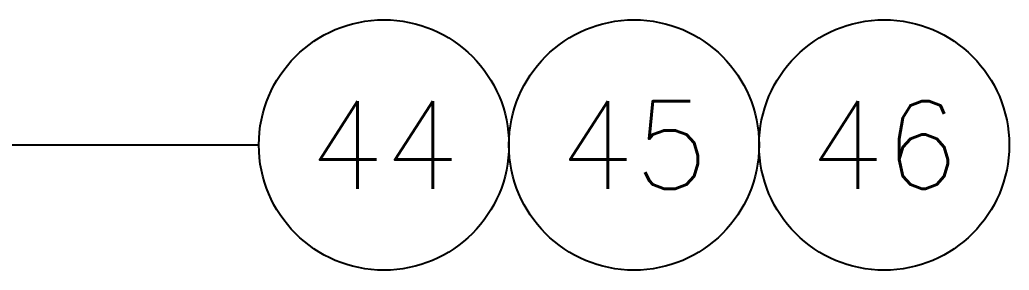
# Model space of a CAD drawing. Header units: metres. Extents: x 0 to 21025, y 0 to 14850.
# Drawn here: x 9598 to 10587, y 8372 to 8622 of the extents above; entities that cross this region are included whole.
import ezdxf
from ezdxf.enums import TextEntityAlignment as Align

# ---------------------------------------------------------------- set-up
doc = ezdxf.new("R2010")
doc.units = ezdxf.units.M
doc.header["$LTSCALE"] = 25
doc.layers.add('GSB', color=7, linetype='Continuous')
doc.layers.add('SDM', color=7, linetype='Continuous')
doc.styles.add('R140', font='simplex.shx', dxfattribs={"height": 3.5})
doc.styles.add('ROMANS', font='ROMANS.SHX')
doc.dimstyles.new('25___1-25', dxfattribs={"dimscale": 25, "dimtxt": 2.5, "dimasz": 2, "dimexe": 1.5, "dimexo": 1, "dimgap": 0.5, "dimtad": 1, "dimzin": 12, "dimtxsty": 'ROMANS', "dimcen": 0, "dimclrd": 256, "dimclre": 256, "dimclrt": 3, "dimazin": 3, "dimtfac": 1, "dimtmove": 0, "dimatfit": 0, "dimfxl": 1, "dimlwd": -1, "dimlwe": -1, "dimarcsym": 0})

# ---------------------------------------------------------------- blocks, each defined once
blk = doc.blocks.new('INDICACAO_EIXO')
at = {"layer": 'GSB', "color": 3}
blk.add_circle((0, 0), 5, dxfattribs=at)

msp = doc.modelspace()

# ---------------------------------------------------------------- block references
at = {"layer": 'GSB'}
ref = msp.add_blockref('INDICACAO_EIXO', (9962.182, 8497.183), dxfattribs=dict(at, xscale=24.99999999999972, yscale=24.99999999999972, zscale=24.99999999999972))
ref.add_attrib('EIXO', '44', dxfattribs={"color": 4, "height": 87.5, "style": 'R140'}).set_placement((9962.182, 8497.183), align=Align.MIDDLE_CENTER)
ref = msp.add_blockref('INDICACAO_EIXO', (10212.182, 8497.183), dxfattribs=dict(at, xscale=24.99999999999972, yscale=24.99999999999972, zscale=24.99999999999972))
ref.add_attrib('EIXO', '45', dxfattribs={"color": 4, "height": 87.5, "style": 'R140'}).set_placement((10212.182, 8497.183), align=Align.MIDDLE_CENTER)
ref = msp.add_blockref('INDICACAO_EIXO', (10462.182, 8497.183), dxfattribs=dict(at, xscale=24.99999999999972, yscale=24.99999999999972, zscale=24.99999999999972))
ref.add_attrib('EIXO', '46', dxfattribs={"color": 4, "height": 87.5, "style": 'R140'}).set_placement((10462.182, 8497.183), align=Align.MIDDLE_CENTER)

# ---------------------------------------------------------------- leaders
at = {"layer": 'SDM'}
msp.add_leader([(9130.797, 8497.183), (9837.182, 8497.183)], dimstyle='25___1-25', override={"dimgap": 0.5, "dimtad": 0}, dxfattribs=at)

doc.saveas('drawing.dxf')
